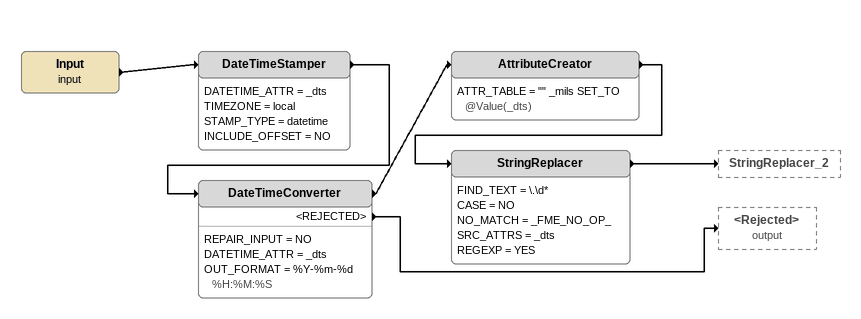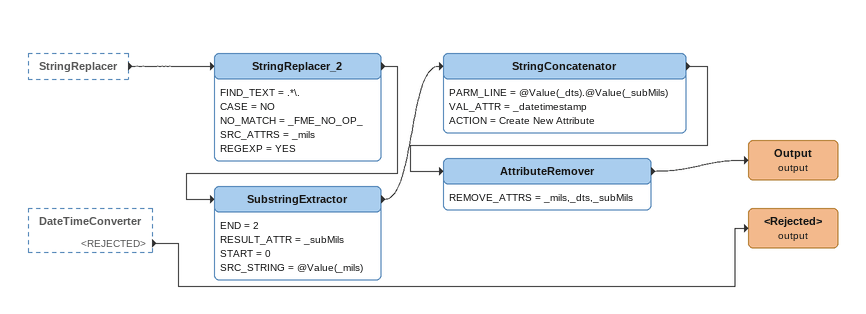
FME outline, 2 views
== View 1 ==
Input (input)
    -> DateTimeStamper
DateTimeStamper
    DATETIME_ATTR = _dts
    TIMEZONE = local
    STAMP_TYPE = datetime
    INCLUDE_OFFSET = NO
    -> DateTimeConverter
DateTimeConverter
    REPAIR_INPUT = NO
    DATETIME_ATTR = _dts
    OUT_FORMAT = %Y-%m-%d %H:%M:%S
    -> AttributeCreator
    <REJECTED> -> <Rejected> (output)
AttributeCreator
    ATTR_TABLE = "" _mils SET_TO @Value(_dts)
    -> StringReplacer
StringReplacer
    FIND_TEXT = \.\d*
    CASE = NO
    NO_MATCH = _FME_NO_OP_
    SRC_ATTRS = _dts
    REGEXP = YES
    -> StringReplacer_2

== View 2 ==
StringReplacer [outside]
    -> StringReplacer_2
DateTimeConverter [outside]
    <REJECTED> -> <Rejected> (output)
StringReplacer_2
    FIND_TEXT = .*\.
    CASE = NO
    NO_MATCH = _FME_NO_OP_
    SRC_ATTRS = _mils
    REGEXP = YES
    -> SubstringExtractor
SubstringExtractor
    END = 2
    RESULT_ATTR = _subMils
    START = 0
    SRC_STRING = @Value(_mils)
    -> StringConcatenator
StringConcatenator
    PARM_LINE = @Value(_dts).@Value(_subMils)
    VAL_ATTR = _datetimestamp
    ACTION = Create New Attribute
    -> AttributeRemover
AttributeRemover
    REMOVE_ATTRS = _mils,_dts,_subMils
    -> Output (output)
Output (output)
<Rejected> (output)
